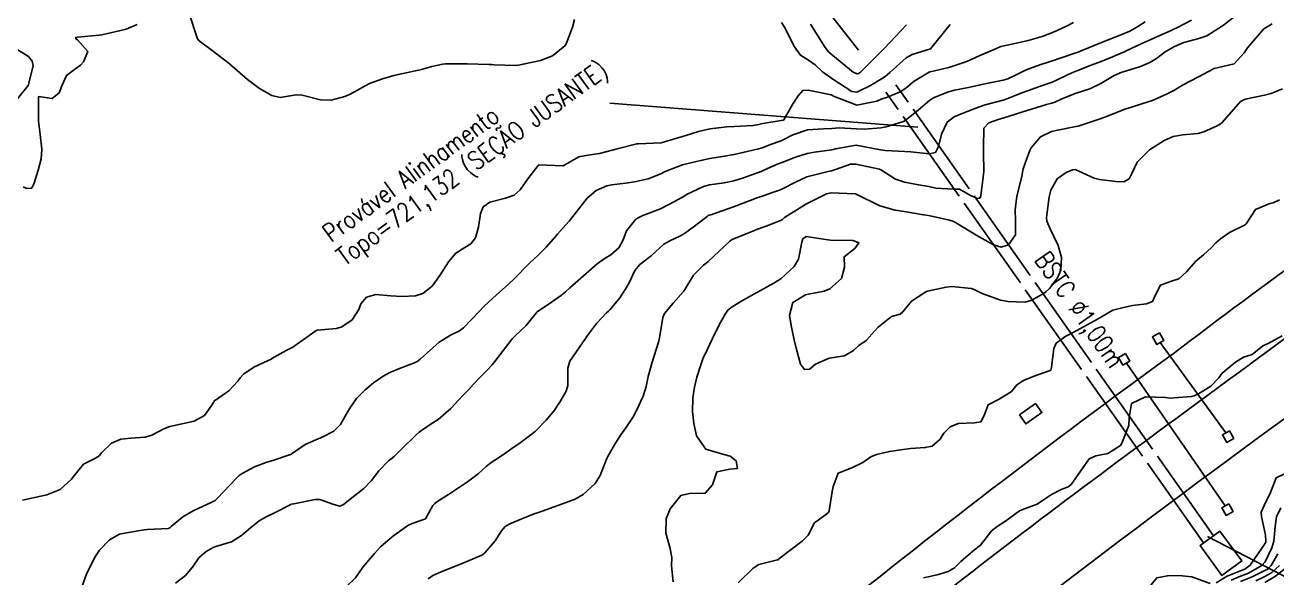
# Model space of a CAD drawing. Header units: metres. Extents: x 318500 to 325275, y 7408834 to 7428799.
# Drawn here: x 321087.6 to 321190.3, y 7415254.9 to 7415300.2 of the extents above; entities that cross this region are included whole.
import ezdxf

# ---------------------------------------------------------------- set-up
doc = ezdxf.new("R2010")
doc.units = ezdxf.units.M
doc.header["$MEASUREMENT"] = 0
doc.linetypes.add('CONTINUO', pattern=[0])
doc.linetypes.add('TRACEJADO', pattern=[8.7, 8, -0.7])
doc.layers.add('_TEXTO_CONGELA', color=45, linetype='Continuous', plot=False)
for name, color, linetype in [('Armário', 45, 'Continuous'), ('BUEIRO', 151, 'Continuous'), ('Curvas de Nivel 1m', 11, 'Continuous'), ('Curvas de Nivel 5m', 15, 'Continuous'), ('Linha Férrea', 20, 'Continuous'), ('Pórticos', 45, 'Continuous'), ('TEXTO', 45, 'Continuous'), ('Vias Primárias', 230, 'Continuous')]:
    doc.layers.add(name, color=color, linetype=linetype)
doc.styles.add('ROMANS', font='romans', dxfattribs={"height": 0.2})

msp = doc.modelspace()

# ---------------------------------------------------------------- linework, layer by layer
at = {"layer": '_TEXTO_CONGELA', "linetype": 'CONTINUO'}
msp.add_polyline3d([(321155.99, 7415298.12, 0), (320600.11, 7416006.12, 0)], dxfattribs=at)
at = {"layer": 'Armário'}
msp.add_lwpolyline([(321169.2, 7415268.23), (321170.52, 7415269.16), (321171.05, 7415268.41), (321169.72, 7415267.48)], close=True, dxfattribs=at)
at = {"layer": 'BUEIRO', "linetype": 'TRACEJADO', "flags": 128}
for points in [[(321185.13, 7415258.31), (321159.07, 7415295.28)], [(321184.32, 7415257.72), (321158.25, 7415294.7)]]:
    msp.add_lwpolyline(points, dxfattribs=at)
at = {"layer": 'BUEIRO', "linetype": 'CONTINUO'}
msp.add_polyline3d([(321185.66, 7415258.7, 724.77), (321184.03, 7415257.51, 724.78), (321185.82, 7415255.06, 724.71), (321187.45, 7415256.25, 724.71)], close=True, dxfattribs=at)
at = {"layer": 'Curvas de Nivel 1m', "flags": 128}
for points, elevation in [([(321087.41, 7415261.23), (321089.41, 7415261.66), (321090.5, 7415262.11), (321091.43, 7415262.94), (321091.59, 7415263.18), (321092.42, 7415264.19), (321093.45, 7415264.7), (321093.71, 7415264.9), (321093.91, 7415265.14), (321094.7, 7415265.9), (321095.48, 7415266.22), (321096.28, 7415266.31), (321097.48, 7415266.4), (321098.01, 7415266.56), (321099, 7415267.08), (321099.49, 7415267.26), (321099.74, 7415267.32), (321101.5, 7415267.71), (321102.35, 7415268.18), (321102.94, 7415269.03), (321103.16, 7415269.38), (321103.52, 7415269.63), (321104.34, 7415270.2), (321105.06, 7415271), (321105.27, 7415271.27), (321105.55, 7415271.55), (321106.39, 7415272.15), (321107.57, 7415272.69), (321107.76, 7415272.77), (321108.05, 7415272.96), (321109.03, 7415273.49), (321109.58, 7415273.78), (321111.19, 7415274.92), (321111.41, 7415275.1), (321111.59, 7415275.17), (321113.17, 7415275.32), (321113.6, 7415275.44), (321114.46, 7415276.03), (321114.99, 7415276.87), (321115.16, 7415277.33), (321115.64, 7415277.89), (321116.39, 7415278.09), (321117.64, 7415277.99), (321118.52, 7415277.94), (321119.64, 7415277.99), (321120.25, 7415278.19), (321121.01, 7415278.79), (321121.66, 7415279.64), (321122.36, 7415280.77), (321122.95, 7415281.49), (321123.69, 7415281.96), (321124.19, 7415282.25), (321124.57, 7415282.74), (321124.83, 7415283.62), (321124.98, 7415284.74), (321125.19, 7415285.28), (321125.74, 7415285.68), (321127.04, 7415286), (321127.75, 7415286.25), (321128.24, 7415286.69), (321128.88, 7415287.57), (321129.71, 7415288.67), (321129.74, 7415288.71), (321129.78, 7415288.74), (321131.78, 7415288.65), (321133.04, 7415289.38), (321133.79, 7415289.52), (321134.75, 7415289.65), (321135.8, 7415289.94), (321136.31, 7415290.08), (321137.81, 7415290.45), (321137.92, 7415290.46), (321139.81, 7415290.54), (321141.82, 7415291.13), (321142.86, 7415291.46), (321143.82, 7415291.69), (321145.2, 7415291.84), (321145.82, 7415291.87), (321147.34, 7415291.95), (321147.83, 7415292.04), (321148.14, 7415292.11), (321149.83, 7415292.38), (321149.88, 7415292.41), (321150.58, 7415293.67), (321151.06, 7415294.39), (321151.43, 7415294.82), (321151.87, 7415294.86), (321153.75, 7415294.46), (321153.86, 7415294.41), (321153.94, 7415294.35), (321155.85, 7415293.63), (321157.51, 7415293.96), (321157.86, 7415294.12), (321158.38, 7415294.29), (321159.43, 7415294.72), (321159.87, 7415295.02), (321160.56, 7415295.58), (321161.65, 7415296.25), (321161.81, 7415296.33), (321161.89, 7415296.36), (321163.41, 7415296.72), (321163.9, 7415296.86), (321164.9, 7415297.21), (321165.91, 7415297.66), (321166.28, 7415297.82), (321167.14, 7415298.18), (321167.67, 7415298.42), (321167.92, 7415298.49), (321168.33, 7415298.57), (321169.93, 7415298.93), (321171.06, 7415299.25), (321171.93, 7415299.59), (321172.29, 7415299.75), (321173.07, 7415300.1), (321173.65, 7415300.39)], 721), ([(321096.8, 7415300.24), (321095.92, 7415299.86), (321095.34, 7415299.71), (321093.91, 7415299.4), (321093.7, 7415299.36), (321091.91, 7415299.21), (321091.78, 7415299.18), (321091.79, 7415299.06), (321091.91, 7415298.97), (321092.76, 7415298.03), (321092.42, 7415297.17), (321092.17, 7415296.9), (321091.88, 7415296.71), (321091.01, 7415296.06), (321090.63, 7415295.2), (321090.42, 7415294.64), (321089.84, 7415294.16), (321088.73, 7415294.34), (321088.72, 7415293.22), (321088.72, 7415292.32), (321088.85, 7415291.22), (321088.99, 7415290.02), (321088.94, 7415289.22), (321088.7, 7415288.29), (321088.35, 7415287.22), (321088.16, 7415286.82), (321087.75, 7415286.78), (321087.45, 7415286.93)], 721), ([(321092.31, 7415254.17), (321092.66, 7415255.16), (321093.34, 7415256.55), (321093.72, 7415257.14), (321094.53, 7415257.97), (321095.37, 7415258.43), (321095.94, 7415258.54), (321097.38, 7415258.79), (321097.64, 7415258.83), (321099.38, 7415258.92), (321099.48, 7415258.96), (321099.6, 7415259.07), (321100.57, 7415259.87), (321101.4, 7415260.35), (321101.87, 7415260.57), (321102.88, 7415261.03), (321103.22, 7415261.21), (321103.41, 7415261.39), (321104.93, 7415263), (321105.19, 7415263.24), (321105.44, 7415263.41), (321106.45, 7415263.97), (321107.45, 7415264.34), (321107.94, 7415264.47), (321109.31, 7415264.94), (321109.42, 7415264.98), (321109.46, 7415265.01), (321110.59, 7415265.8), (321111.48, 7415266.19), (321112, 7415266.39), (321112.95, 7415266.89), (321113.5, 7415267.44), (321114.02, 7415268.36), (321114.31, 7415268.87), (321114.81, 7415269.57), (321115.53, 7415270.29), (321116.2, 7415270.85), (321116.99, 7415271.4), (321117.55, 7415271.69), (321118.35, 7415272.03), (321119.57, 7415272.5), (321119.78, 7415272.6), (321120.03, 7415272.8), (321121.58, 7415274.18), (321122.53, 7415274.77), (321123.25, 7415275.11), (321123.6, 7415275.36), (321124.28, 7415276.07), (321124.9, 7415276.74), (321125.25, 7415277.11), (321125.63, 7415277.46), (321126.3, 7415278.07), (321127.02, 7415278.71), (321127.66, 7415279.31), (321129.04, 7415280.68), (321129.36, 7415280.99), (321129.68, 7415281.28), (321130.37, 7415281.98), (321130.98, 7415282.66), (321131.31, 7415283.05), (321131.71, 7415283.5), (321132.25, 7415284.12), (321132.66, 7415284.64), (321133.74, 7415286), (321134.47, 7415286.61), (321135.36, 7415287), (321135.76, 7415287.08), (321137.09, 7415287.25), (321137.76, 7415287.36), (321138.73, 7415287.59), (321139.77, 7415288), (321140.14, 7415288.17), (321140.99, 7415288.52), (321141.57, 7415288.72), (321141.78, 7415288.78), (321143.18, 7415289.1), (321143.79, 7415289.24), (321144.85, 7415289.42), (321145.8, 7415289.57), (321146.52, 7415289.73), (321147.8, 7415290.04), (321148.1, 7415290.13), (321148.86, 7415290.42), (321149.56, 7415290.67), (321149.81, 7415290.77), (321150.6, 7415291.18), (321151.82, 7415291.61), (321153.14, 7415291.67), (321153.82, 7415291.72), (321154.41, 7415291.76), (321155.83, 7415291.67), (321156.5, 7415291.65), (321157.83, 7415291.76), (321158.28, 7415291.85), (321159.7, 7415292.27), (321159.84, 7415292.35), (321160.9, 7415293.2), (321161.86, 7415294.02), (321162.21, 7415294.24), (321163.39, 7415294.71), (321163.87, 7415294.84), (321165.02, 7415295.06), (321165.88, 7415295.25), (321166.64, 7415295.43), (321167.88, 7415295.68), (321168.26, 7415295.79), (321169.04, 7415296.15), (321169.59, 7415296.44), (321169.9, 7415296.57), (321171.05, 7415296.98), (321171.91, 7415297.26), (321172.54, 7415297.47), (321173.92, 7415297.94), (321174.03, 7415297.98), (321174.28, 7415298.08), (321175.93, 7415298.77), (321177.11, 7415299.22), (321177.94, 7415299.55), (321178.26, 7415299.7), (321178.84, 7415300.02), (321179.51, 7415300.45)], 722), ([(321099.97, 7415254.42), (321100.77, 7415255.05), (321101.34, 7415255.74), (321101.88, 7415256.5), (321102.48, 7415257.03), (321103.04, 7415257.34), (321103.36, 7415257.45), (321104.55, 7415257.81), (321105.37, 7415258.32), (321105.73, 7415258.63), (321106.13, 7415258.98), (321106.82, 7415259.53), (321107.39, 7415259.87), (321108.13, 7415260.22), (321109.41, 7415260.87), (321109.45, 7415260.89), (321109.66, 7415260.94), (321111.41, 7415261.28), (321111.79, 7415261.28), (321112.87, 7415260.89), (321113.41, 7415260.75), (321113.52, 7415260.77), (321113.73, 7415260.88), (321114.68, 7415261.6), (321115.42, 7415262.19), (321116.03, 7415262.85), (321116.65, 7415263.64), (321117.45, 7415264.47), (321117.66, 7415264.63), (321117.91, 7415264.82), (321118.69, 7415265.59), (321119.48, 7415266.38), (321119.7, 7415266.58), (321119.94, 7415266.8), (321120.86, 7415267.43), (321121.5, 7415267.84), (321122.54, 7415268.76), (321123.53, 7415269.8), (321123.99, 7415270.29), (321124.41, 7415270.74), (321124.97, 7415271.32), (321125.56, 7415271.92), (321125.94, 7415272.34), (321126.25, 7415272.72), (321127.59, 7415274.47), (321127.82, 7415274.7), (321128.74, 7415275.55), (321129.62, 7415276.67), (321130.81, 7415277.48), (321131.64, 7415278.05), (321131.97, 7415278.32), (321132.31, 7415278.64), (321133.66, 7415279.82), (321134.57, 7415280.61), (321135.2, 7415281.08), (321135.68, 7415281.36), (321136.34, 7415281.93), (321136.69, 7415282.58), (321136.97, 7415283.32), (321137.73, 7415284.27), (321137.91, 7415284.39), (321138.3, 7415284.56), (321139.74, 7415285.12), (321140.96, 7415285.74), (321141.75, 7415286.19), (321141.95, 7415286.31), (321142.29, 7415286.5), (321143.29, 7415286.96), (321143.76, 7415287.09), (321144.98, 7415287.25), (321145.76, 7415287.41), (321146.56, 7415287.66), (321147.77, 7415288.09), (321148.02, 7415288.18), (321148.53, 7415288.42), (321149.4, 7415288.8), (321149.79, 7415288.96), (321150.82, 7415289.37), (321151.8, 7415289.67), (321152.39, 7415289.78), (321153.8, 7415289.97), (321154.12, 7415290.03), (321155.81, 7415290.33), (321157.81, 7415289.97), (321158.19, 7415289.91), (321159.8, 7415289.82), (321160.28, 7415289.79), (321161.8, 7415289.64), (321162.31, 7415289.74), (321162.56, 7415290.24), (321162.82, 7415291.25), (321163.28, 7415292.23), (321163.84, 7415292.67), (321164.63, 7415292.99), (321165.85, 7415293.46), (321166.4, 7415293.64), (321167.86, 7415294.03), (321168.26, 7415294.16), (321169.4, 7415294.62), (321169.87, 7415294.8), (321170.85, 7415295.15), (321171.88, 7415295.51), (321172.3, 7415295.69), (321173.15, 7415296.1), (321173.65, 7415296.33), (321173.9, 7415296.43), (321175.09, 7415296.89), (321175.91, 7415297.2), (321176.52, 7415297.44), (321177.88, 7415298.03), (321177.92, 7415298.04), (321179.26, 7415298.68), (321179.93, 7415298.98), (321181.72, 7415299.76), (321181.94, 7415299.87), (321182.17, 7415299.98), (321183.31, 7415300.6)], 723), ([(321132.69, 7415300.64), (321132.54, 7415300.03), (321132.01, 7415298.65), (321131.91, 7415298.48), (321130.9, 7415297.66), (321129.9, 7415297.29), (321128.09, 7415296.9), (321127.89, 7415296.88), (321126.1, 7415296.94), (321125.89, 7415296.95), (321125.67, 7415296.96), (321123.89, 7415297), (321122.12, 7415297.01), (321121.89, 7415296.99), (321120.98, 7415296.79), (321120.14, 7415296.55), (321119.89, 7415296.49), (321118.5, 7415296.2), (321117.88, 7415296.06), (321116.93, 7415295.79), (321115.87, 7415295.39), (321115.52, 7415295.21), (321114.96, 7415294.87), (321114.24, 7415294.49), (321113.85, 7415294.32), (321112.73, 7415294.02), (321111.85, 7415294.06), (321110.35, 7415294.44), (321109.85, 7415294.47), (321108.55, 7415294.26), (321107.85, 7415294.42), (321106.84, 7415294.98), (321105.87, 7415295.73), (321104.38, 7415297.01), (321104.11, 7415297.23), (321103.89, 7415297.4), (321102.96, 7415298.09), (321101.91, 7415298.89), (321101.77, 7415299.05), (321101.67, 7415299.3), (321101.11, 7415301.06)], 721), ([(321114.01, 7415254.18), (321114.74, 7415254.87), (321114.97, 7415255.23), (321115.34, 7415255.74), (321116.28, 7415256.85), (321116.78, 7415257.41), (321117.37, 7415257.91), (321117.88, 7415258.32), (321118.54, 7415258.81), (321119.03, 7415259.16), (321119.39, 7415259.32), (321120.48, 7415259.7), (321121.08, 7415260.78), (321121.23, 7415260.97), (321121.41, 7415261.09), (321122.36, 7415261.7), (321123.43, 7415262.41), (321123.93, 7415262.74), (321124.78, 7415263.39), (321125.45, 7415263.99), (321125.86, 7415264.31), (321126.47, 7415264.71), (321127.05, 7415265.12), (321127.47, 7415265.41), (321128.24, 7415265.93), (321129.22, 7415266.67), (321129.49, 7415266.9), (321130.37, 7415267.8), (321131.07, 7415268.65), (321131.26, 7415268.91), (321131.52, 7415269.31), (321132.02, 7415270.16), (321132.14, 7415270.64), (321132.15, 7415272.05), (321132.31, 7415272.64), (321133.59, 7415274.49), (321133.68, 7415274.62), (321134.49, 7415275.72), (321135.31, 7415276.59), (321135.48, 7415276.74), (321135.62, 7415276.87), (321136.41, 7415277.81), (321136.9, 7415278.58), (321137.17, 7415279.06), (321137.66, 7415280.06), (321138.07, 7415280.56), (321138.98, 7415281.26), (321139.69, 7415281.91), (321140.02, 7415282.21), (321140.58, 7415282.53), (321141.33, 7415282.89), (321141.71, 7415283.1), (321142.53, 7415283.69), (321143.57, 7415284.49), (321143.66, 7415284.56), (321143.73, 7415284.59), (321143.88, 7415284.64), (321145.74, 7415285.28), (321147.12, 7415285.81), (321147.75, 7415286.04), (321148.04, 7415286.14), (321148.86, 7415286.42), (321149.51, 7415286.65), (321149.76, 7415286.76), (321150.83, 7415287.32), (321151.77, 7415287.74), (321153.62, 7415288.2), (321153.78, 7415288.23), (321153.87, 7415288.26), (321154.11, 7415288.35), (321155.35, 7415288.77), (321155.79, 7415288.79), (321157.72, 7415288.36), (321157.78, 7415288.35), (321157.88, 7415288.3), (321159.04, 7415287.55), (321159.77, 7415287.31), (321160.93, 7415287.1), (321161.77, 7415286.94), (321162.35, 7415286.82), (321163.77, 7415286.73), (321164.29, 7415286.73), (321165.18, 7415286.2), (321165.76, 7415285.96), (321165.95, 7415286), (321166.03, 7415286.19), (321166.23, 7415287.74), (321166.27, 7415288.19), (321166.26, 7415289.73), (321166.25, 7415290.19), (321166.29, 7415291.73), (321166.69, 7415292.18), (321167.54, 7415292.47), (321167.84, 7415292.56), (321168.43, 7415292.75), (321169.85, 7415293.19), (321171.42, 7415293.68), (321171.86, 7415293.79), (321172.11, 7415293.86), (321172.63, 7415294.1), (321173.49, 7415294.47), (321173.87, 7415294.6), (321174.98, 7415294.97), (321175.88, 7415295.39), (321176.3, 7415295.63), (321176.99, 7415296.04), (321177.6, 7415296.33), (321177.9, 7415296.42), (321179.14, 7415296.78), (321179.91, 7415297.12), (321180.45, 7415297.46), (321181.17, 7415297.99), (321181.92, 7415298.42), (321182.7, 7415298.75), (321183.93, 7415299.1), (321184.57, 7415299.31), (321185.56, 7415299.93), (321185.79, 7415300.08), (321185.94, 7415300.19), (321187.19, 7415301.14)], 724), ([(321152.06, 7415300.25), (321153.26, 7415298.36), (321153.55, 7415298), (321153.9, 7415297.68), (321155.57, 7415296.33), (321155.89, 7415296.19), (321156.01, 7415296.21), (321156.15, 7415296.33), (321157.91, 7415298.07), (321158.13, 7415298.3), (321159.94, 7415300.2)], 719), ([(321086.98, 7415294.11), (321087.86, 7415295.23), (321088.27, 7415296.84), (321088.19, 7415297.23), (321087.89, 7415297.62), (321086.89, 7415298.23)], 721), ([(321140.78, 7415254.52), (321140.66, 7415255.84), (321140.69, 7415256.52), (321140.52, 7415257.37), (321140.2, 7415258.53), (321140.21, 7415259.71), (321140.55, 7415260.52), (321141.42, 7415261.62), (321142.14, 7415261.79), (321143.42, 7415261.8), (321144.02, 7415262.48), (321144.37, 7415263.55), (321145.45, 7415263.78), (321146.07, 7415263.84), (321145.95, 7415264.45), (321145.47, 7415264.84), (321144.95, 7415264.98), (321143.47, 7415265.4), (321142.71, 7415266.5), (321142.49, 7415267.51), (321142.39, 7415268.5), (321142.4, 7415269.62), (321142.54, 7415270.5), (321142.74, 7415271.31), (321143.12, 7415272.49), (321143.24, 7415272.83), (321143.58, 7415273.57), (321144.02, 7415274.48), (321144.53, 7415275.55), (321145.05, 7415276.47), (321145.29, 7415276.8), (321145.63, 7415277.08), (321146.49, 7415277.59), (321147.65, 7415278.25), (321147.76, 7415278.31), (321147.95, 7415278.43), (321149.05, 7415279.02), (321149.66, 7415279.41), (321150.73, 7415280.39), (321151.07, 7415281), (321151.34, 7415282.39), (321151.44, 7415282.65), (321151.71, 7415282.86), (321153.48, 7415282.57), (321153.7, 7415282.54), (321155.53, 7415282.51), (321155.7, 7415282.48), (321156.03, 7415282.33), (321155.7, 7415281.88), (321154.83, 7415281.19), (321154.86, 7415280.34), (321154.61, 7415279.4), (321153.65, 7415278.56), (321153.17, 7415278.36), (321151.89, 7415278.13), (321151.65, 7415278.08), (321150.6, 7415277.43), (321150.33, 7415276.4), (321150.47, 7415275.54), (321150.73, 7415274.39), (321150.88, 7415273.69), (321151.23, 7415272.39), (321151.56, 7415271.94), (321151.98, 7415271.96), (321152.47, 7415272.37), (321153.58, 7415272.87), (321154.85, 7415273.06), (321155.59, 7415273.5), (321156.02, 7415273.9), (321156.62, 7415274.31), (321157.61, 7415275.43), (321158.7, 7415276.28), (321159.41, 7415276.49), (321159.63, 7415276.67), (321160.35, 7415277.56), (321161.45, 7415278.25), (321161.58, 7415278.33), (321161.65, 7415278.36), (321163.18, 7415278.71), (321163.66, 7415278.75), (321165.27, 7415278.58), (321165.65, 7415278.43), (321166.14, 7415278.19), (321167.64, 7415277.62), (321168.29, 7415277.51), (321169.64, 7415277.48), (321170.17, 7415277.6), (321171.09, 7415278.12), (321171.41, 7415278.35), (321171.66, 7415278.59), (321172.32, 7415279.45), (321172.61, 7415280.1), (321172.65, 7415281.14), (321172.38, 7415282.1), (321171.72, 7415283.49), (321171.46, 7415284.11), (321171.43, 7415284.42), (321171.64, 7415286.11), (321171.77, 7415286.65), (321172.3, 7415287.58), (321173.03, 7415288.1), (321173.55, 7415288.32), (321173.78, 7415288.34), (321174.39, 7415288.08), (321175.34, 7415287.63), (321175.77, 7415287.52), (321177.11, 7415287.37), (321177.77, 7415287.34), (321178.22, 7415287.59), (321178.42, 7415288.02), (321178.87, 7415288.94), (321179.81, 7415289.9), (321179.87, 7415289.95), (321179.97, 7415290.01), (321181.08, 7415290.73), (321181.83, 7415291.05), (321182.62, 7415291.18), (321183.83, 7415291.31), (321184.34, 7415291.43), (321185.42, 7415291.93), (321185.7, 7415292.08), (321185.84, 7415292.19), (321187.34, 7415293.91), (321187.67, 7415294.09), (321187.86, 7415294.13), (321189.31, 7415294.44), (321189.87, 7415294.58), (321190.79, 7415294.95)], 726), ([(321190.55, 7415285.86), (321190.01, 7415285.62), (321189.76, 7415285.57), (321188.57, 7415285.07), (321187.81, 7415283.9), (321187.78, 7415283.85), (321187.73, 7415283.81), (321186.45, 7415283.19), (321185.71, 7415282.66), (321185.32, 7415282.32), (321184.97, 7415281.94), (321184.3, 7415281.34), (321183.69, 7415280.82), (321182.9, 7415279.96), (321182.27, 7415279.37), (321181.67, 7415279.19), (321180.79, 7415278.87), (321180.35, 7415278), (321180.13, 7415277.51), (321179.64, 7415277.33), (321178.48, 7415277.18), (321177.63, 7415277.01), (321176.88, 7415276.8), (321175.62, 7415276.06), (321173.61, 7415274.98), (321173.01, 7415274.69), (321172.23, 7415274.1), (321172.03, 7415273.67), (321171.84, 7415272.11), (321171.77, 7415271.9), (321171.57, 7415271.8), (321170.32, 7415271.36), (321169.55, 7415271.04), (321168.99, 7415270.7), (321168.55, 7415270.15), (321167.53, 7415269.51), (321166.64, 7415269.06), (321166.3, 7415268.18), (321166.04, 7415267.66), (321165.51, 7415267.56), (321164.19, 7415267.52), (321163.51, 7415267.23), (321163, 7415266.72), (321162.69, 7415266.23), (321162.05, 7415265.67), (321161.48, 7415265.54), (321160.27, 7415265.47), (321159.48, 7415265.37), (321158.53, 7415265.23), (321157.47, 7415264.98), (321157, 7415264.77), (321156.36, 7415264.32), (321155.46, 7415263.89), (321154.34, 7415263.45), (321153.93, 7415262.35), (321153.85, 7415261.93), (321153.6, 7415260.35), (321153.54, 7415260.22), (321153.41, 7415260.1), (321152.4, 7415259.36), (321151.87, 7415258.37), (321151.37, 7415257.87), (321149.47, 7415256.41), (321149.41, 7415256.35), (321149.36, 7415256.33), (321147.82, 7415255.96), (321147.35, 7415255.66), (321146.12, 7415254.45)], 726), ([(321186.59, 7415254.66), (321187.35, 7415255), (321187.99, 7415255.25), (321189.08, 7415255.87), (321189.36, 7415256.18), (321189.92, 7415257.32), (321190.09, 7415257.86), (321190.18, 7415259.08), (321190.3, 7415259.86), (321190.66, 7415260.61)], 726), ([(321187.34, 7415254.56), (321188.29, 7415254.94), (321189.35, 7415255.47), (321189.61, 7415255.61), (321189.86, 7415255.87), (321190.4, 7415256.83)], 727), ([(321188.6, 7415254.62), (321189.35, 7415254.97), (321189.91, 7415255.3), (321190.53, 7415255.86)], 728), ([(321189.34, 7415254.49), (321190.21, 7415254.99), (321191.29, 7415255.85)], 729)]:
    msp.add_lwpolyline(points, dxfattribs=dict(at, elevation=elevation))
at = {"layer": 'Curvas de Nivel 5m', "flags": 128}
for points, elevation in [([(321120.69, 7415254.79), (321121.07, 7415255.05), (321121.33, 7415255.17), (321122.04, 7415255.47), (321123.34, 7415255.98), (321125.08, 7415256.72), (321125.25, 7415256.82), (321125.35, 7415256.9), (321126.19, 7415257.89), (321126.71, 7415258.71), (321127.02, 7415259.07), (321127.39, 7415259.29), (321128.37, 7415259.71), (321129.4, 7415260.1), (321129.82, 7415260.25), (321130.94, 7415260.65), (321131.41, 7415260.81), (321132.74, 7415261.3), (321133.42, 7415261.69), (321134.4, 7415262.61), (321134.8, 7415263.24), (321135.33, 7415264.59), (321135.37, 7415264.69), (321135.46, 7415264.87), (321136.09, 7415265.97), (321136.49, 7415266.58), (321136.9, 7415267.17), (321137.51, 7415268.07), (321137.78, 7415268.57), (321138.33, 7415269.75), (321138.57, 7415270.55), (321138.75, 7415271.36), (321139.06, 7415272.55), (321139.59, 7415274.19), (321139.67, 7415274.54), (321139.95, 7415276.2), (321140.09, 7415276.53), (321140.78, 7415277.38), (321141.65, 7415278.35), (321141.72, 7415278.44), (321141.76, 7415278.51), (321142.47, 7415279.69), (321143.29, 7415280.49), (321143.5, 7415280.66), (321143.67, 7415280.81), (321144.54, 7415281.63), (321145.43, 7415282.46), (321145.59, 7415282.58), (321145.7, 7415282.63), (321147.01, 7415283.14), (321147.72, 7415283.44), (321148.43, 7415283.71), (321149.73, 7415284.21), (321149.83, 7415284.31), (321149.93, 7415284.41), (321151.74, 7415285.54), (321153.38, 7415286.36), (321153.76, 7415286.44), (321155.73, 7415286.36), (321155.76, 7415286.36), (321155.78, 7415286.35), (321155.81, 7415286.33), (321157.75, 7415285.37), (321159.01, 7415285.01), (321159.74, 7415284.9), (321161.34, 7415284.64), (321161.73, 7415284.57), (321163.36, 7415284.23), (321163.73, 7415284.11), (321163.95, 7415283.99), (321165.71, 7415282.92), (321167.07, 7415282.18), (321167.7, 7415281.99), (321168.31, 7415282.16), (321168.88, 7415282.99), (321168.88, 7415284.15), (321168.85, 7415285.05), (321169, 7415286.15), (321169.39, 7415287.76), (321169.46, 7415288.14), (321169.51, 7415288.41), (321169.8, 7415289.26), (321170.05, 7415289.9), (321170.16, 7415290.13), (321170.92, 7415291.03), (321171.83, 7415291.47), (321172.35, 7415291.58), (321173.84, 7415291.86), (321174.02, 7415291.91), (321174.6, 7415292.08), (321175.84, 7415292.5), (321176.57, 7415292.77), (321177.85, 7415293.28), (321178.41, 7415293.47), (321179.86, 7415293.92), (321180.12, 7415294.01), (321181.32, 7415294.54), (321181.87, 7415294.83), (321182.59, 7415295.26), (321183.89, 7415295.95), (321185.19, 7415296.64), (321185.9, 7415296.8), (321186.81, 7415297.01), (321187.65, 7415297.9), (321187.92, 7415298.31), (321189.26, 7415299.88), (321189.95, 7415300.28)], 725), ([(321149.69, 7415300.41), (321149.93, 7415300.02), (321150.76, 7415298.4), (321151.24, 7415297.72), (321151.9, 7415297.32), (321152.44, 7415296.92), (321153.05, 7415296.36), (321153.88, 7415295.75), (321155.45, 7415294.75), (321155.87, 7415294.68), (321156.97, 7415295.22), (321157.88, 7415295.79), (321158.2, 7415295.98), (321158.58, 7415296.29), (321159.91, 7415297.49), (321160.4, 7415297.78), (321161.92, 7415298.25), (321163.53, 7415300.23)], 720), ([(321190.76, 7415274.71), (321189.6, 7415274.08), (321189.18, 7415273.88), (321188.31, 7415273.17), (321187.59, 7415272.95), (321186.93, 7415272.56), (321186.16, 7415271.92), (321185.85, 7415271.64), (321185.56, 7415271.26), (321184.92, 7415270.57), (321183.9, 7415269.95), (321183.54, 7415269.79), (321183.32, 7415269.74), (321181.54, 7415269.6), (321181.19, 7415269.64), (321179.54, 7415269.71), (321178.41, 7415269.15), (321178.22, 7415268.02), (321178.17, 7415267.36), (321177.66, 7415266.03), (321177.61, 7415265.91), (321177.49, 7415265.7), (321176.46, 7415265.06), (321175.47, 7415264.87), (321174.93, 7415264.61), (321174.54, 7415264.07), (321173.44, 7415262.51), (321173.21, 7415262.32), (321172.64, 7415262.1), (321171.84, 7415261.7), (321171.43, 7415261.41), (321170.65, 7415260.9), (321169.41, 7415260.44), (321169.2, 7415260.35), (321168.91, 7415260.15), (321168.06, 7415259.5), (321167.39, 7415259.08), (321166.89, 7415258.68), (321166.49, 7415258.18), (321166.01, 7415257.55), (321165.37, 7415257.06), (321164.4, 7415256.2), (321163.88, 7415255.68), (321163.35, 7415255.38), (321162.46, 7415255.12), (321161.34, 7415254.85)], 725), ([(321185.34, 7415254.46), (321186.26, 7415255), (321187.35, 7415255.44), (321187.69, 7415255.56), (321188.14, 7415255.89), (321189.38, 7415257.74), (321189.42, 7415257.82), (321189.43, 7415257.87), (321189.39, 7415258.35), (321189.07, 7415259.88), (321189.05, 7415260.24), (321189.43, 7415261.1), (321189.69, 7415261.61), (321189.8, 7415261.87), (321190.26, 7415263.05), (321191.46, 7415263.63)], 725), ([(321179.76, 7415254), (321180.47, 7415254.86), (321181.35, 7415255.03), (321182.28, 7415255.04), (321183.34, 7415254.95), (321184.86, 7415254.41)], 725)]:
    msp.add_lwpolyline(points, dxfattribs=dict(at, elevation=elevation))
at = {"layer": 'Linha Férrea'}
for points in [[(321798.98, 7416497.54), (321750.6, 7416346.47), (321714.59, 7416233.7, -0.00337), (321686.79, 7416141.75, -0.016343), (321644.52, 7416022.17), (321593.15, 7415895.01), (321566.16, 7415829.01), (321499.47, 7415659.97), (321478.31, 7415606.63, -0.011032), (321468.49, 7415582.4, -0.032105), (321431.57, 7415506.43, -0.070178), (321348.3, 7415399.17, -0.037465), (321276, 7415340.1), (321204.93, 7415290.01, 0.010464), (321181.81, 7415273.24, 0.025562), (321124.04, 7415226.54, 0.050883), (321044.53, 7415137.19, 0.026975), (320996.91, 7415059.89), (320959.85, 7414991.08)], [(321802, 7416472.12, -0.01056), (321778.56, 7416402.79, 0.003825), (321753.43, 7416335.23, 0.009891), (321732, 7416274.98), (321714.19, 7416219.51, -0.023962), (321655.04, 7416039.28), (321642.82, 7416007.3), (321613.08, 7415933.23), (321568.99, 7415825.44), (321540.97, 7415754.45), (321517.66, 7415694.41), (321499.44, 7415649.2), (321470.31, 7415575.88, -0.021199), (321451.09, 7415534.05, -0.062911), (321383.35, 7415430.52, -0.034735), (321333.57, 7415379.84, -0.029004), (321269.95, 7415330.44), (321232.2, 7415304.05, 0.005656), (321177.94, 7415264.89, 0.018731), (321134.03, 7415229.84, 0.055667), (321051.08, 7415139.41, 0.029861), (321000.14, 7415057.35), (320958.65, 7414980.46)], [(320790.49, 7414769.15, 0.066549), (320858.6, 7414826.49, 0.071744), (320946.36, 7414945.11, -0.001019), (320986.5, 7415020.76), (321017.59, 7415076.94, -0.085141), (321132.03, 7415221.31, -0.027227), (321212.14, 7415282.87, 0.004692), (321306.83, 7415350.2, 0.102409), (321443.1, 7415506.85, 0.035266), (321491.35, 7415614.35, 0.015223), (321522.06, 7415693.46)], [(320633.32, 7414629.25), (320777.07, 7414757.12, 0.012969), (320847.83, 7414823.3, 0.045223), (320913.24, 7414901.78, 0.028396), (320958.65, 7414980.46), (321000.14, 7415057.35, -0.029861), (321051.08, 7415139.41, -0.055667), (321134.03, 7415229.84, -0.018731), (321177.94, 7415264.89, -0.005656), (321232.2, 7415304.05), (321269.95, 7415330.44, 0.029004), (321333.57, 7415379.84, 0.034735), (321383.35, 7415430.52, 0.062911), (321451.09, 7415534.05, 0.021199), (321470.31, 7415575.88), (321499.44, 7415649.2)], [(320223.39, 7414139.11, -0.076005), (320320.44, 7414312, -0.027328), (320414.07, 7414419.91, -0.009752), (320494.14, 7414502.31), (320539.58, 7414547.56, -0.011191), (320630.31, 7414631.79), (320756.6, 7414744.3), (320803.26, 7414786.66, 0.019521), (320844.17, 7414825.78, 0.046857), (320912.06, 7414907.56, 0.028693), (320959.44, 7414990.44), (320996.91, 7415059.89, -0.026975), (321044.53, 7415137.19, -0.050883), (321124.04, 7415226.54, -0.025562), (321181.81, 7415273.24, -0.010464), (321204.93, 7415290.01), (321276, 7415340.1, 0.037465), (321348.3, 7415399.17, 0.070178), (321431.57, 7415506.43, 0.032105), (321468.49, 7415582.4, 0.011032), (321478.31, 7415606.63)]]:
    msp.add_lwpolyline(points, format="xyb", dxfattribs=at)
at = {"layer": 'Pórticos'}
for points in [[(321180.7, 7415274.95), (321181.05, 7415274.32), (321180.47, 7415274), (321180.12, 7415274.62)], [(321177.92, 7415273.26), (321178.27, 7415272.63), (321177.69, 7415272.31), (321177.34, 7415272.94)], [(321186.44, 7415266.92), (321186.79, 7415266.29), (321186.21, 7415265.97), (321185.86, 7415266.59)], [(321186.38, 7415260.93), (321186.73, 7415260.3), (321186.16, 7415259.98), (321185.8, 7415260.6)]]:
    msp.add_lwpolyline(points, close=True, dxfattribs=at)
for points in [[(321186.15, 7415266.75), (321180.76, 7415274.16)], [(321186.09, 7415260.76), (321177.98, 7415272.47)]]:
    msp.add_lwpolyline(points, dxfattribs=at)
at = {"layer": 'TEXTO', "linetype": 'CONTINUO'}
for points in [[(321160.86, 7415291.83, 0), (321135.59, 7415293.78, 0)], [(321221.93, 7415238.96, 0), (321184.64, 7415258.25, 0)]]:
    msp.add_polyline3d(points, dxfattribs=at)
at = {"layer": 'Vias Primárias'}
msp.add_lwpolyline([(321109.37, 7414841.13, 0), (321121.45, 7414845.47, -0.165445)], format="xyb", dxfattribs=at)

# ---------------------------------------------------------------- texts
at = {"layer": 'TEXTO', "style": 'ROMANS', "width": 0.8}
for s, rotation, p in [('Topo=721,132 (SEÇÃO JUSANTE)', 36, (321113.86, 7415280.39)), ('Provável Alinhamento', 36, (321112.74, 7415282.31)), ('BSTC Ø1,00m', 305, (321170.38, 7415280.94))]:
    msp.add_text(s, height=1.5, rotation=rotation, dxfattribs=at).set_placement(p)

doc.saveas('drawing.dxf')
